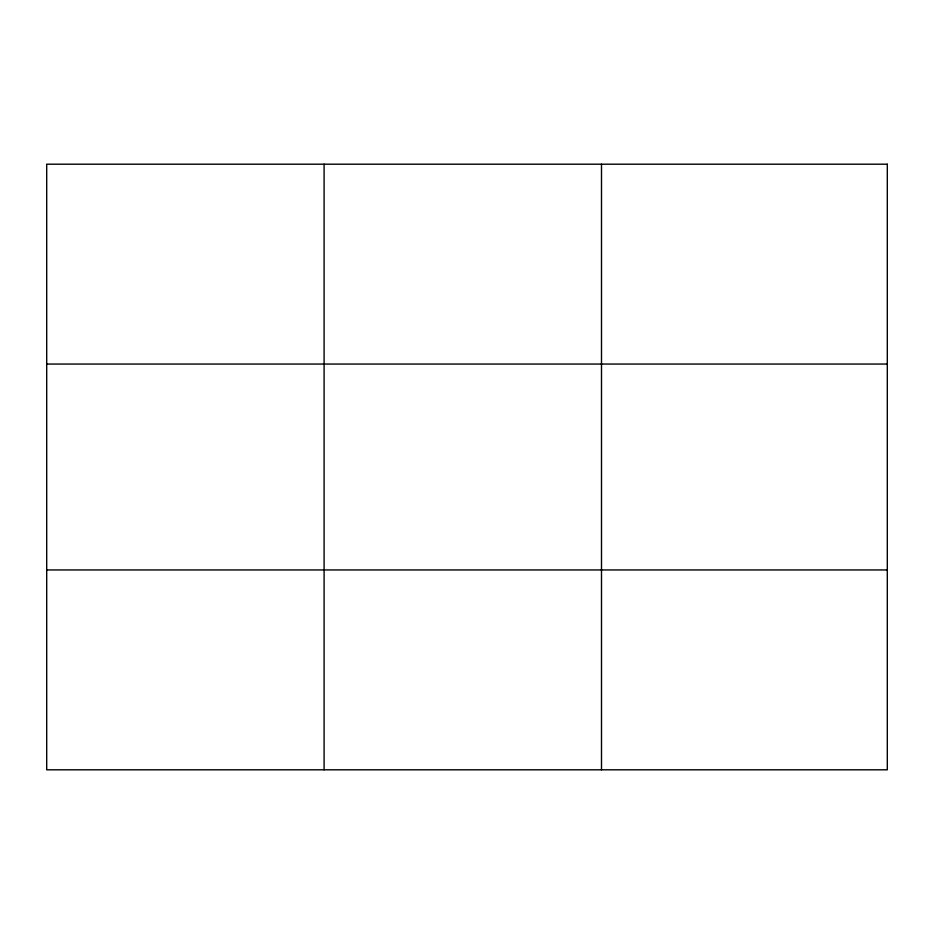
<?xml version="1.0" encoding="UTF-8"?>
<svg xmlns="http://www.w3.org/2000/svg" width="934" height="934" viewBox="0 0 934 934"><rect width="100%" height="100%" fill="white"/><g stroke="black" fill="none" stroke-linecap="round" stroke-linejoin="round"><path stroke-width="1.4" d="M324.098 164.197L324.098 769.803M601.496 164.197L601.496 769.803M46.7 364.05L887.3 364.05M46.7 569.95L887.3 569.95M887.3 164.197L887.3 769.803L46.7 769.803L46.7 164.197L887.3 164.197"/></g></svg>
